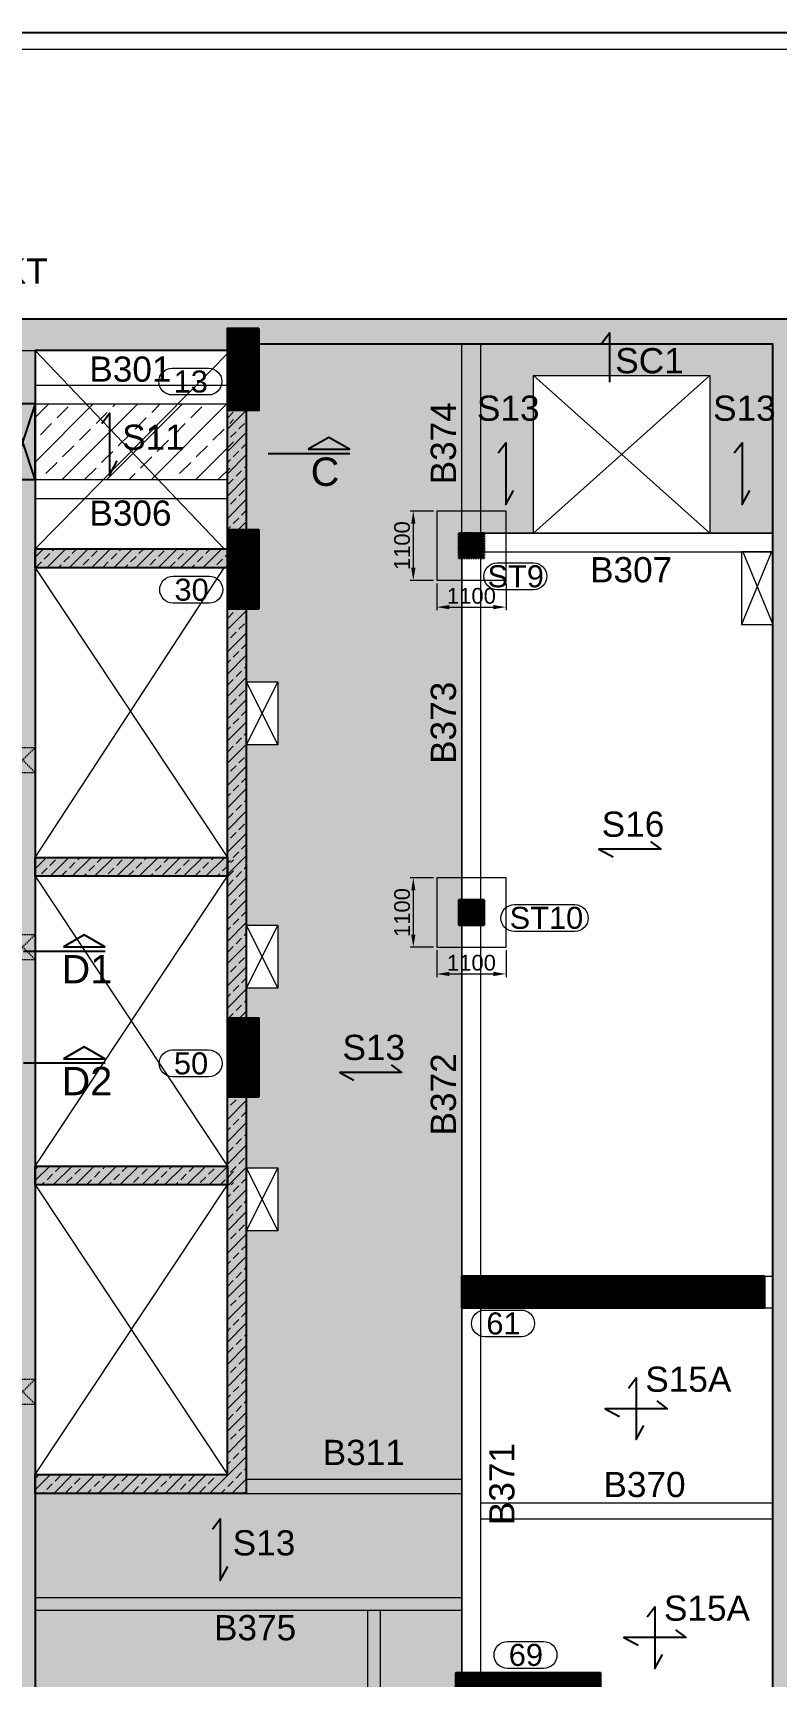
# Model space of a CAD drawing. Header units: millimetres. Extents: x -954 to 225541, y -300291 to -180647.
# Drawn here: x 115228 to 127027, y -220089 to -193996 of the extents above; entities that cross this region are included whole.
import ezdxf
from ezdxf.enums import TextEntityAlignment as Align

# ---------------------------------------------------------------- set-up
doc = ezdxf.new("R2010")
doc.units = ezdxf.units.MM
doc.header["$LTSCALE"] = 100
doc.header["$MEASUREMENT"] = 0
doc.header["$PDMODE"] = 3
doc.linetypes.add('HIDDEN', pattern=[0.375, 0.25, -0.125])
for name, color, linetype, lineweight in [('+4200MM SSL', 251, 'Continuous', 9), ('+5200 MM SSL', 250, 'Continuous', 9), ('BEAM', 191, 'Continuous', 20), ('BEAM NO (H)', 121, 'Continuous', 20), ('BEAM NO (V)', 121, 'Continuous', 20), ('COL HATCH', 67, 'Continuous', 25), ('colno', 11, 'Continuous', 15), ('COLUMN', 84, 'Continuous', 30), ('DIM', 8, 'Continuous', 13), ('FOOTING', 12, 'Continuous', 20), ('RET WALL', 31, 'Continuous', 30), ('RET WALL HATCH', 57, 'Continuous', 13), ('SLAB MARK', 241, 'Continuous', 25), ('SLAB NO', 52, 'Continuous', 25), ('STUB', 2, 'Continuous', 30), ('SUNK', 251, 'Continuous', 9), ('void', 45, 'Continuous', 18)]:
    doc.layers.add(name, color=color, linetype=linetype, lineweight=lineweight)
doc.layers.add('01_ALL FLOOR PLANS_190205$0$WD-CUTOUT BELOW', color=8, linetype='Continuous')
doc.layers.add('sec', color=2, linetype='Continuous')
doc.styles.add('ARIAL', font='arial.ttf')
doc.dimstyles.new('150', dxfattribs={"dimscale": 150, "dimtxt": 2.5, "dimasz": 2, "dimexe": 0.5, "dimexo": 0.5, "dimgap": 0.5, "dimtad": 1, "dimdec": 0, "dimzin": 3, "dimdsep": 46, "dimtxsty": 'ARIAL', "dimcen": 0, "dimdle": 1, "dimclrd": 256, "dimclre": 256, "dimclrt": 7, "dimadec": 0, "dimazin": 0, "dimtfac": 1, "dimtdec": 0, "dimtmove": 0, "dimatfit": 3, "dimfxl": 0, "dimtolj": 1, "dimtzin": 0, "dimlwd": -1, "dimlwe": -1, "dimarcsym": 0})
pattern_1 = [(45, (-98996.892, -734137.501), (-8.83883476, 8.83883476), [])]
pattern_2 = [(45, (180198, 657046.5), (-176.776695, 176.776695), []), (45, (180374.77, 657046.5), (-176.776695, 176.776695), [125, -62.5])]

# ---------------------------------------------------------------- blocks, each defined once
blk = doc.blocks.new('*D234')
at = {"layer": 'Defpoints', "color": 0, "transparency": 16777216}
for p in [(121640, -201589), (121267, -202689), (121640, -202689)]:
    blk.add_point(p, dxfattribs=at)
at = {"layer": 'DIM', "transparency": 16777216}
for p, q in [((121590, -201589), (121217, -201589)), ((121267, -201789), (121267, -202489)), ((121590, -202689), (121217, -202689))]:
    blk.add_line(p, q, dxfattribs=at)
for points in [[(121234, -201789), (121301, -201789), (121267, -201589)], [(121234, -202489), (121301, -202489), (121267, -202689)]]:
    blk.add_solid(points, dxfattribs=at)
at = {"layer": 'DIM', "color": 7, "transparency": 16777216, "insert": (121090, -202139), "char_height": 250, "attachment_point": 5, "rotation": 90, "style": 'ARIAL'}
blk.add_mtext('\\A1;1100', dxfattribs=at)
blk = doc.blocks.new('*D235')
at = {"layer": 'Defpoints', "color": 0, "transparency": 16777216}
for p in [(121640, -202689), (122740, -202689), (122740, -203114)]:
    blk.add_point(p, dxfattribs=at)
at = {"layer": 'DIM', "transparency": 16777216}
for p, q in [((121640, -202739), (121640, -203164)), ((122740, -202739), (122740, -203164)), ((121840, -203114), (122540, -203114))]:
    blk.add_line(p, q, dxfattribs=at)
for points in [[(121840, -203081), (121840, -203148), (121640, -203114)], [(122540, -203081), (122540, -203148), (122740, -203114)]]:
    blk.add_solid(points, dxfattribs=at)
at = {"layer": 'DIM', "color": 7, "transparency": 16777216, "insert": (122190, -202937), "char_height": 250, "attachment_point": 5, "style": 'ARIAL'}
blk.add_mtext('\\A1;1100', dxfattribs=at)
blk = doc.blocks.new('*D236')
at = {"layer": 'Defpoints', "color": 0, "transparency": 16777216}
for p in [(121640, -207414), (121267, -208514), (121640, -208514)]:
    blk.add_point(p, dxfattribs=at)
at = {"layer": 'DIM', "transparency": 16777216}
for p, q in [((121590, -207414), (121217, -207414)), ((121267, -207614), (121267, -208314)), ((121590, -208514), (121217, -208514))]:
    blk.add_line(p, q, dxfattribs=at)
for points in [[(121234, -207614), (121301, -207614), (121267, -207414)], [(121234, -208314), (121301, -208314), (121267, -208514)]]:
    blk.add_solid(points, dxfattribs=at)
at = {"layer": 'DIM', "color": 7, "transparency": 16777216, "insert": (121090, -207964), "char_height": 250, "attachment_point": 5, "rotation": 90, "style": 'ARIAL'}
blk.add_mtext('\\A1;1100', dxfattribs=at)
blk = doc.blocks.new('*D237')
at = {"layer": 'Defpoints', "color": 0, "transparency": 16777216}
for p in [(121640, -208514), (122740, -208514), (122740, -208939)]:
    blk.add_point(p, dxfattribs=at)
at = {"layer": 'DIM', "transparency": 16777216}
for p, q in [((121640, -208564), (121640, -208989)), ((122740, -208564), (122740, -208989)), ((121840, -208939), (122540, -208939))]:
    blk.add_line(p, q, dxfattribs=at)
for points in [[(121840, -208906), (121840, -208973), (121640, -208939)], [(122540, -208906), (122540, -208973), (122740, -208939)]]:
    blk.add_solid(points, dxfattribs=at)
at = {"layer": 'DIM', "color": 7, "transparency": 16777216, "insert": (122190, -208762), "char_height": 250, "attachment_point": 5, "style": 'ARIAL'}
blk.add_mtext('\\A1;1100', dxfattribs=at)

msp = doc.modelspace()

# ---------------------------------------------------------------- hatches: boundary and pattern name
at = {"layer": '+4200MM SSL'}
h = msp.add_hatch(dxfattribs=at)
h.set_pattern_fill('ANSI33', color=256, scale=2000, style=0)
h.paths.add_polyline_path([(115265.2, -199888.9), (118415.2, -199888.9), (118415.2, -201088.9), (115265.2, -201088.9)])
at = {"layer": '+5200 MM SSL', "lineweight": 13}
h = msp.add_hatch(dxfattribs=at)
h.set_pattern_fill('DOTS', color=5, scale=2000)
h.set_pattern_definition([(0, (-164400.5, -6e-10), (62.5, 125), [0, -125])])
h.paths.add_polyline_path([(122040.2, -202338.9), (121990.2, -202338.9), (121990.2, -201938.9), (123175.2, -201938.9), (123175.2, -199438.9), (125975.2, -199438.9), (125975.2, -201938.9), (126975.2, -201938.9), (126975.2, -198938.9), (118715.2, -198938.9), (118715.2, -199038.9), (118365.2, -199038.9), (118315.2, -199089.7), (118315.2, -202188.9), (115265.2, -202188.9), (115265.2, -199038.9), (96115.2, -199038.9), (96115.2, -198938.9), (84765.2, -198938.9), (84765.2, -203788.9), (86052.2, -203788.9), (86052.2, -205288.9), (84765.2, -205288.9), (84765.2, -207788.9), (86052.2, -207788.9), (86052.2, -209288.9), (84765.2, -209288.9), (84765.2, -211888.9), (86052.2, -211888.9), (86052.2, -213388.9), (84765.2, -213388.9), (84765.2, -229088.9), (88715.2, -229088.9), (88715.2, -230488.9), (91910.2, -230488.9), (91910.2, -230888.9), (91910.2, -233750.2), (92070.3, -234071.6), (94649.8, -232787.3), (96693, -236889.5), (100900.2, -234795), (103533.4, -240074.7), (110064.8, -236823), (109797.4, -236285.9), (110513.6, -235929.3), (110781, -236466.4), (116510.2, -233614.1), (116175.9, -232942.7), (118593, -231739.3), (118867.2, -233027.7), (119160.7, -232965.2), (118525.6, -229982.1), (122340.2, -229170.1), (122121.5, -228143.1), (123295.2, -227893.2), (124148.9, -231903.4), (124540.1, -231820.1), (124352.7, -230939.8), (126308.9, -230523.4), (126496.3, -231403.7), (126975.2, -231301.7), (126975.2, -225613.9), (126675.2, -225613.9), (126675.2, -225313.9), (126975.2, -225313.9), (126975.2, -225163.9), (122040.2, -225163.9), (122040.2, -222738.9), (121940.2, -222738.9), (121940.2, -220038.9), (122040.2, -220038.9)])
h.paths.add_polyline_path([(94035.2, -221063.9), (94835.2, -221063.9), (94835.2, -221413.9), (94035.2, -221413.9)], flags=16)
h.paths.add_polyline_path([(96115.2, -217638.9), (96115.2, -216138.9), (96515.2, -216138.9), (96515.2, -217638.9)], flags=16)
h.paths.add_polyline_path([(96115.2, -213938.9), (96115.2, -212738.9), (96515.2, -212738.9), (96515.2, -213938.9)], flags=16)
h.paths.add_polyline_path([(97965.2, -217638.9), (97965.2, -212583.9), (113278.2, -212583.9), (113278.2, -212138.9), (113578.2, -212138.9), (113578.2, -213638.9), (113278.2, -213638.9), (113278.2, -215138.9), (113578.2, -215138.9), (113578.2, -216638.9), (113278.2, -216638.9), (113278.2, -216258.9), (108128.2, -216258.9), (108128.2, -217638.9)], flags=16)
h.paths.add_polyline_path([(88515.2, -212638.9), (86515.2, -212638.9), (86515.2, -211638.9), (88515.2, -211638.9)], flags=16)
h.paths.add_polyline_path([(86352.2, -212838.9), (86052.2, -212838.9), (86052.2, -212438.9), (86352.2, -212438.9)], flags=16)
h.paths.add_polyline_path([(93840.2, -225588.9), (96115.2, -225588.9), (96115.2, -227738.9), (93840.2, -227738.9)], flags=16)
h.paths.add_polyline_path([(96515.2, -225588.9), (98790.2, -225588.9), (98790.2, -227738.9), (96515.2, -227738.9)], flags=16)
h.paths.add_polyline_path([(97965.2, -211188.9), (97965.2, -206183.9), (113278.2, -206183.9), (113278.2, -206688.9), (113578.2, -206688.9), (113578.2, -208188.9), (113278.2, -208188.9), (113278.2, -209688.9), (113578.2, -209688.9), (113578.2, -211188.9), (113278.2, -211188.9)], flags=16)
h.paths.add_polyline_path([(96115.2, -208438.9), (96115.2, -206938.9), (96515.2, -206938.9), (96515.2, -208438.9)], flags=16)
h.paths.add_polyline_path([(86352.2, -208738.9), (86052.2, -208738.9), (86052.2, -208338.9), (86352.2, -208338.9)], flags=16)
h.paths.add_polyline_path([(96515.2, -229088.9), (97715.2, -229088.9), (97715.2, -230288.9), (96515.2, -230288.9), (96515.2, -229888.9), (96115.2, -229888.9), (96115.2, -229488.9), (96515.2, -229488.9)], flags=16)
h.paths.add_polyline_path([(88515.2, -206238.9), (86515.2, -206238.9), (86515.2, -205238.9), (88515.2, -205238.9)], flags=16)
h.paths.add_polyline_path([(103905.2, -221063.9), (104705.2, -221063.9), (104705.2, -221413.9), (103905.2, -221413.9)], flags=16)
h.paths.add_polyline_path([(88515.2, -204838.9), (86515.2, -204838.9), (86515.2, -203838.9), (88515.2, -203838.9)], flags=16)
h.paths.add_polyline_path([(96115.2, -204788.9), (96115.2, -203288.9), (96515.2, -203288.9), (96515.2, -204788.9)], flags=16)
h.paths.add_polyline_path([(86352.2, -204738.9), (86052.2, -204738.9), (86052.2, -204338.9), (86352.2, -204338.9)], flags=16)
h.paths.add_polyline_path([(97965.2, -204788.9), (97965.2, -201788.9), (103776.7, -201788.9), (109542.7, -201788.9), (109542.7, -204788.9)], flags=16)
h.paths.add_polyline_path([(106315.2, -225588.9), (108590.2, -225588.9), (108590.2, -227738.9), (106315.2, -227738.9)], flags=16)
h.paths.add_polyline_path([(104715.2, -229088.9), (105015.2, -229088.9), (105015.2, -228788.9), (105415.2, -228788.9), (105415.2, -229088.9), (105915.2, -229088.9), (105915.2, -230288.9), (104715.2, -230288.9)], flags=16)
h.paths.add_polyline_path([(109215.2, -221063.9), (110015.2, -221063.9), (110015.2, -221413.9), (109215.2, -221413.9)], flags=16)
h.paths.add_polyline_path([(97815.2, -200888.9), (97815.2, -200288.9), (99315.2, -200288.9), (99315.2, -200888.9)], flags=16)
h.paths.add_polyline_path([(108515.2, -229088.9), (108815.2, -229088.9), (108815.2, -228788.9), (109215.2, -228788.9), (109215.2, -229088.9), (109715.2, -229088.9), (109715.2, -230288.9), (108515.2, -230288.9)], flags=16)
h.paths.add_polyline_path([(103915.2, -200888.9), (103915.2, -200288.9), (105415.2, -200288.9), (105415.2, -200888.9)], flags=16)
h.paths.add_polyline_path([(114065.2, -216073.9), (114065.2, -215073.9), (114865.2, -215073.9), (114865.2, -215373.9), (115265.2, -215373.9), (115265.2, -212288.9), (118315.2, -212288.9), (118315.2, -216888.4), (118315.5, -216888.9), (115265.2, -216888.9), (115265.2, -215773.9), (114865.2, -215773.9), (114865.2, -216073.9)], flags=16)
h.paths.add_polyline_path([(104047.3, -238310.9), (104136.8, -238266.3), (104181.3, -238355.8), (104091.8, -238400.4)], flags=16)
h.paths.add_polyline_path([(114065.2, -209013.9), (114065.2, -208013.9), (114865.2, -208013.9), (114865.2, -208313.9), (115265.2, -208313.9), (115265.2, -207388.9), (118315.2, -207388.9), (118315.2, -211988.9), (115265.2, -211988.9), (115265.2, -208713.9), (114865.2, -208713.9), (114865.2, -209013.9)], flags=16)
h.paths.add_polyline_path([(108815.2, -200888.9), (108815.2, -200288.9), (110315.2, -200288.9), (110315.2, -200888.9)], flags=16)
h.paths.add_polyline_path([(114065.2, -206288.9), (114065.2, -205288.9), (114865.2, -205288.9), (115265.2, -205343.9), (115265.2, -202488.9), (118315.2, -202488.9), (118315.2, -207088.9), (115265.2, -207088.9), (115265.2, -205743.9), (114865.2, -205743.9), (114865.2, -206288.9)], flags=16)
h.paths.add_polyline_path([(113278.2, -204638.9), (113278.2, -203138.9), (113578.2, -203138.9), (113578.2, -204638.9)], flags=16)
h.paths.add_polyline_path([(111665.2, -201808.9), (111665.2, -199808.9), (112665.2, -199808.9), (112665.2, -201808.9)], flags=16)
h.paths.add_polyline_path([(118615.2, -213018.9), (118615.2, -212018.9), (119115.2, -212018.9), (119115.2, -213018.9)], flags=16)
h.paths.add_polyline_path([(113865.2, -201808.9), (113865.2, -199808.9), (114865.2, -199808.9), (114865.2, -201808.9)], flags=16)
h.paths.add_polyline_path([(118615.2, -209163.9), (118615.2, -208163.9), (119115.2, -208163.9), (119115.2, -209163.9)], flags=16)
h.paths.add_polyline_path([(118307, -228955.1), (119480.7, -228705.3), (119636.9, -229438.8), (118463.2, -229688.7)], flags=16)
h.paths.add_polyline_path([(118615.2, -205298.9), (118615.2, -204298.9), (119115.2, -204298.9), (119115.2, -205298.9)], flags=16)
h.paths.add_polyline_path([(119627.4, -228674), (120654.4, -228455.4), (120810.6, -229189), (119783.6, -229407.6)], flags=16)
h.paths.add_polyline_path([(120801.1, -228424.2), (121828.1, -228205.6), (121984.3, -228939.1), (120957.3, -229157.7)], flags=16)
at = {"layer": 'COL HATCH'}
h = msp.add_hatch(dxfattribs=at)
h.set_pattern_fill('ANSI31', color=256, scale=100, style=0)
h.set_pattern_definition(pattern_1)
h.paths.add_polyline_path([(118815.2, -198688.9), (118315.2, -198688.9), (118315.2, -199988.9), (118815.2, -199988.9)])
h = msp.add_hatch(dxfattribs=at)
h.set_pattern_fill('ANSI31', color=256, scale=100, style=0)
h.set_pattern_definition(pattern_1)
h.paths.add_polyline_path([(118315.2, -201888.9), (118815.2, -201888.9), (118815.2, -203138.9), (118315.2, -203138.9)])
h = msp.add_hatch(dxfattribs=at)
h.set_pattern_fill('ANSI31', color=256, scale=100, style=0)
h.set_pattern_definition(pattern_1)
h.paths.add_polyline_path([(118315.2, -209638.9), (118815.2, -209638.9), (118815.2, -210888.9), (118315.2, -210888.9)])
h = msp.add_hatch(dxfattribs=at)
h.set_pattern_fill('ANSI31', color=256, scale=100, style=0)
h.set_pattern_definition(pattern_1)
h.paths.add_polyline_path([(126840.2, -213738.9), (126840.2, -214238.9), (122040.2, -214238.9), (122040.2, -213738.9)])
h = msp.add_hatch(dxfattribs=at)
h.set_pattern_fill('ANSI31', color=256, scale=100, style=0)
h.set_pattern_definition([(45, (-98896.892, -734137.501), (-8.83883476, 8.83883476), [])])
h.paths.add_polyline_path([(124240.2, -220538.9), (124240.2, -220038.9), (121940.2, -220038.9), (121940.2, -222738.9), (122440.2, -222738.9), (122440.2, -220538.9)])
at = {"layer": 'RET WALL HATCH'}
h = msp.add_hatch(dxfattribs=at)
h.set_pattern_fill('ANSI33', color=256, scale=1000, style=0)
h.set_pattern_definition(pattern_2)
h.paths.add_polyline_path([(114865.2, -211188.9), (96515.2, -211188.9), (96515.2, -205288.9), (114865.2, -205288.9)], flags=16)
h.paths.add_polyline_path([(114865.2, -204788.9), (96515.2, -204788.9), (96515.2, -199038.9), (114865.2, -199038.9)], flags=16)
h.paths.add_polyline_path([(114865.2, -211688.9), (114865.2, -217638.9), (96515.2, -217638.9), (96515.2, -211688.9)], flags=16)
h.paths.add_polyline_path([(114865.2, -218038.9), (114865.2, -230488.9), (106315.2, -230488.9), (106315.2, -218038.9)], flags=16)
h.paths.add_polyline_path([(105915.2, -218038.9), (105915.2, -230488.9), (96515.2, -230488.9), (96515.2, -218038.9)], flags=16)
h.paths.add_polyline_path([(96115.2, -211238.9), (84765.2, -211238.9), (84765.2, -211638.9), (96115.2, -211638.9), (96115.2, -217638.9), (84765.2, -217638.9), (84765.2, -218038.9), (96115.2, -218038.9), (96115.2, -230488.9), (84765.2, -230488.9), (84765.2, -198938.9), (96115.2, -198938.9), (96115.2, -204838.9), (84765.2, -204838.9), (84765.2, -205238.9), (96115.2, -205238.9)], flags=16)
h.paths.add_polyline_path([(100720.6, -235331.2), (103171.9, -240254.7), (99322.5, -242171.2), (96871.3, -237247.6)], flags=16)
h.paths.add_polyline_path([(94470.6, -233323.2), (96331.3, -237060.5), (98964.5, -242349.4), (88490.7, -247563.9), (83997.2, -238538.2), (92443.2, -234332.7)], flags=16)
h.paths.add_polyline_path([(84765.2, -205238.9), (84765.2, -204838.9), (86052.2, -204838.9), (86052.2, -205238.9)], flags=16)
h.paths.add_polyline_path([(96515.2, -201188.9), (96115.2, -201188.9), (96115.2, -199038.9), (96515.2, -199038.9)], flags=16)
h.paths.add_polyline_path([(96115.2, -230488.9), (96115.2, -229088.9), (96515.2, -229088.9), (96515.2, -230488.9)], flags=16)
h.paths.add_polyline_path([(106315.2, -229088.9), (106315.2, -230488.9), (105915.2, -230488.9), (105915.2, -229088.9)], flags=16)
h.paths.add_polyline_path([(94716.9, -233817.5), (95074.7, -233639.3), (94650.2, -232786.4), (83461.5, -238359.9), (88310.9, -248100.3), (100127.4, -242217.3), (99949.2, -241859.2), (99949.3, -241859.2), (100127.4, -242217.3), (116940, -233846.9), (127375.2, -231625.5), (127375.2, -198538.9), (84365.2, -198538.9), (84365.2, -230888.9), (98715.2, -230888.9), (98715.2, -230488.9), (101415.2, -230488.9), (101415.2, -230888.9), (115265.2, -230888.9), (115265.2, -199038.9), (118715.2, -199038.9), (118715.2, -198938.9), (126975.2, -198938.9), (126975.2, -231301.7), (116807.1, -233466.2), (103533.4, -240074.7), (100900.4, -234794.8), (96693, -236889.5), (96033, -235564), (95674.9, -235742.3), (95006.2, -234399.5), (95364.3, -234221.3), (95364.3, -234221.3), (95006.5, -234399.4)])
h = msp.add_hatch(dxfattribs=at)
h.set_pattern_fill('ANSI33', color=256, scale=1000, style=0)
h.set_pattern_definition([(45, (180148, 686382.5), (-176.776695, 176.776695), []), (45, (180324.77, 686382.5), (-176.776695, 176.776695), [125, -62.5])])
h.paths.add_polyline_path([(115265.2, -216888.9), (115265.2, -217188.9), (118615.2, -217188.9), (118615.2, -199038.9), (118315.2, -199038.9), (118315.2, -216888.9), (115265.2, -216888.9)])
h = msp.add_hatch(dxfattribs=at)
h.set_pattern_fill('ANSI33', color=256, scale=1000, style=0)
h.set_pattern_definition(pattern_2)
h.paths.add_polyline_path([(118415.2, -202188.9), (115265.2, -202188.9), (115265.2, -202488.9), (118415.2, -202488.9)])
h = msp.add_hatch(dxfattribs=at)
h.set_pattern_fill('ANSI33', color=256, scale=1000, style=0)
h.set_pattern_definition(pattern_2)
h.paths.add_polyline_path([(118415.2, -207088.9), (115265.2, -207088.9), (115265.2, -207388.9), (118415.2, -207388.9)])
h = msp.add_hatch(dxfattribs=at)
h.set_pattern_fill('ANSI33', color=256, scale=1000, style=0)
h.set_pattern_definition(pattern_2)
h.paths.add_polyline_path([(118415.2, -211988.9), (115265.2, -211988.9), (115265.2, -212288.9), (118415.2, -212288.9)])
at = {"layer": 'STUB', "lineweight": 15}
h = msp.add_hatch(dxfattribs=at)
h.set_pattern_fill('ANSI31', color=67, scale=100, style=0)
h.paths.add_polyline_path([(121990.2, -202338.9), (122390.2, -202338.9), (122390.2, -201938.9), (121990.2, -201938.9)])
h = msp.add_hatch(dxfattribs=at)
h.set_pattern_fill('ANSI31', color=67, scale=100, style=0)
h.set_pattern_definition([(45, (398590.988, 1226064.382), (-8.83883476, 8.83883476), [])])
h.paths.add_polyline_path([(121990.2, -208163.9), (122390.2, -208163.9), (122390.2, -207763.9), (121990.2, -207763.9)])

# ---------------------------------------------------------------- linework, layer by layer
at = {"layer": '+5200 MM SSL', "lineweight": 0}
msp.add_line((118315.2, -198877), (118315.2, -199083.4), dxfattribs=at)
at = {"layer": '+5200 MM SSL', "color": 5}
msp.add_lwpolyline([(96115.2, -199038.9), (118715.2, -199038.9), (118715.2, -198938.9), (126975.2, -198938.9), (126975.2, -201938.9), (121990.2, -201938.9), (121990.2, -202338.9), (122040.2, -202338.9), (122040.2, -220038.9), (121940.2, -220038.9), (121940.2, -222738.9), (122040.2, -222738.9), (122040.2, -225163.9), (126975.2, -225163.9), (126975.2, -231301.7), (116807.1, -233466.2), (103533.4, -240074.7)], dxfattribs=at)
at = {"color": 5}
msp.add_lwpolyline([(-953.5, -300291), (149541.8, -300291), (149541.8, -193995.9), (-953.5, -193995.9)], close=True, dxfattribs=at)
at = {"layer": '01_ALL FLOOR PLANS_190205$0$WD-CUTOUT BELOW'}
msp.add_lwpolyline([(115265.2, -199888.9), (114865.2, -199888.9), (114865.2, -201088.9), (115265.2, -201088.9)], close=True, dxfattribs=at)
for points in [[(115265.2, -199888.9), (114865.2, -201088.9)], [(115265.2, -201088.9), (114865.2, -199888.9)]]:
    msp.add_lwpolyline(points, dxfattribs=at)
at = {"layer": 'BEAM'}
for p, q in [((122040.2, -201938.9), (122040.2, -198938.9)), ((122340.2, -201938.9), (122340.2, -198938.9)), ((115265.2, -199588.9), (118315.2, -199588.9)), ((115265.2, -199888.9), (118315.2, -199888.9)), ((115265.2, -201088.9), (118315.2, -201088.9)), ((115265.2, -201388.9), (118315.2, -201388.9)), ((122390.2, -201938.9), (126975.2, -201938.9)), ((122040.2, -207763.9), (122040.2, -202338.9)), ((122340.2, -207763.9), (122340.2, -202338.9)), ((122390.2, -202238.9), (126975.2, -202238.9)), ((122040.2, -213738.9), (122040.2, -208163.9)), ((122340.2, -213738.9), (122340.2, -208163.9)), ((126840.2, -213738.9), (126975.2, -213738.9)), ((122040.2, -220038.9), (122040.2, -214238.9)), ((122340.2, -220038.9), (122340.2, -214238.9)), ((126840.2, -214238.9), (126975.2, -214238.9)), ((118615.2, -216958.9), (122040.2, -216958.9)), ((118615.2, -217188.9), (122040.2, -217188.9)), ((122340.2, -217338.9), (126975.2, -217338.9)), ((122340.2, -217588.9), (126975.2, -217588.9)), ((115265.2, -218838.9), (122040.2, -218838.9)), ((115265.2, -219038.9), (122040.2, -219038.9)), ((120538.7, -219038.9), (120538.7, -222438.9)), ((120738.7, -219038.9), (120738.7, -222438.9))]:
    msp.add_line(p, q, dxfattribs=at)
msp.add_lwpolyline([(114865.2, -199888.9), (115265.2, -199888.9), (115265.2, -201088.9), (114865.2, -201088.9)], close=True, dxfattribs=at)
at = {"layer": 'colno', "elevation": -1455.5}
for points in [[(117442.2, -199746, -1), (117442.2, -199318.6), (118014.7, -199318.6, -1), (118014.7, -199746)], [(117455.2, -203051.9, -1), (117455.2, -202624.5), (118027.7, -202624.5, -1), (118027.7, -203051.9)], [(117446.1, -210573.6, -1), (117446.1, -210146.2), (118018.7, -210146.2, -1), (118018.7, -210573.6)]]:
    msp.add_lwpolyline(points, format="xyb", close=True, dxfattribs=at)
at = {"layer": 'colno'}
for points in [[(122600.5, -202838.9, -1), (122600.5, -202411.5), (123173.1, -202411.5, -1), (123173.1, -202838.9)], [(122873.1, -208266.2, -1), (122873.1, -207838.8), (123830.1, -207838.8, -1), (123830.1, -208266.2)], [(122405.8, -214702.7, -1), (122405.8, -214275.3), (122978.4, -214275.3, -1), (122978.4, -214702.7)], [(122762.2, -219965.6, -1), (122762.2, -219538.2), (123334.7, -219538.2, -1), (123334.7, -219965.6)]]:
    msp.add_lwpolyline(points, format="xyb", close=True, dxfattribs=at)
at = {"layer": 'COLUMN'}
for points in [[(118815.2, -198688.9), (118315.2, -198688.9), (118315.2, -199988.9), (118815.2, -199988.9)], [(118315.2, -201888.9), (118815.2, -201888.9), (118815.2, -203138.9), (118315.2, -203138.9)], [(118315.2, -209638.9), (118815.2, -209638.9), (118815.2, -210888.9), (118315.2, -210888.9)], [(126840.2, -213738.9), (126840.2, -214238.9), (122040.2, -214238.9), (122040.2, -213738.9)], [(124240.2, -220538.9), (124240.2, -220038.9), (121940.2, -220038.9), (121940.2, -222738.9), (122440.2, -222738.9), (122440.2, -220538.9)]]:
    msp.add_lwpolyline(points, close=True, dxfattribs=at)
at = {"layer": 'FOOTING'}
for points in [[(121640.2, -202688.9), (122740.2, -202688.9), (122740.2, -201588.9), (121640.2, -201588.9)], [(121640.2, -208513.9), (122740.2, -208513.9), (122740.2, -207413.9), (121640.2, -207413.9)]]:
    msp.add_lwpolyline(points, close=True, dxfattribs=at)
at = {"layer": 'RET WALL', "lineweight": 25}
for points in [[(116807.1, -233466.2), (126975.2, -231301.7), (126975.2, -198938.9), (118665.2, -198938.9), (118665.2, -199038.9), (115265.2, -199038.9), (115265.2, -230888.9), (84365.2, -230888.9), (84365.2, -198538.9), (127375.2, -198538.9), (127375.2, -231625.5), (116940, -233846.9), (88310.9, -248100.3), (83461.5, -238359.9), (94650.2, -232786.4), (96693, -236889.5), (100900.4, -234794.8), (103533.4, -240074.7), (116807.1, -233466.2)], [(115265.2, -216888.9), (118315.2, -216888.9), (118315.2, -199038.9), (118615.2, -199038.9), (118615.2, -217188.9), (115265.2, -217188.9), (115265.2, -216888.9)]]:
    msp.add_lwpolyline(points, dxfattribs=at)
for points in [[(115265.2, -202188.9), (118315.2, -202188.9), (118315.2, -202488.9), (115265.2, -202488.9)], [(115265.2, -207088.9), (118315.2, -207088.9), (118315.2, -207388.9), (115265.2, -207388.9)], [(115265.2, -211988.9), (118315.2, -211988.9), (118315.2, -212288.9), (115265.2, -212288.9)]]:
    msp.add_lwpolyline(points, close=True, dxfattribs=at)
at = {"layer": 'sec', "linetype": 'Continuous'}
for p, q in [((118961.7, -200675.7), (120258.4, -200675.7)), ((115078.4, -208575), (116375.1, -208575)), ((115078.4, -210352), (116375.1, -210352))]:
    msp.add_line(p, q, dxfattribs=at)
for points in [[(119597.8, -200608.1), (120252.6, -200608.1), (119925.2, -200419), (119597.8, -200608.1)], [(115714.5, -208507.4), (116369.2, -208507.4), (116041.8, -208318.3), (115714.5, -208507.4)], [(115714.5, -210284.4), (116369.2, -210284.4), (116041.8, -210095.3), (115714.5, -210284.4)]]:
    msp.add_lwpolyline(points, dxfattribs=at)
at = {"layer": 'SLAB MARK', "elevation": 0}
for points in [[(124258.4, -198924.8), (124381.2, -198761.2), (124381.2, -199540.5)], [(116322.4, -200199.2), (116445.3, -200035.6), (116445.3, -201017.2), (116568.1, -200792.2)], [(125031.6, -206836.1), (125195.2, -206958.9), (124213.6, -206958.9), (124438.6, -207081.8)], [(120916.7, -210380.3), (121080.3, -210503.1), (120098.7, -210503.1), (120323.6, -210625.9)], [(118077.4, -217754.5), (118200.2, -217590.9), (118200.2, -218572.5), (118323, -218347.5)]]:
    msp.add_lwpolyline(points, dxfattribs=at)
at = {"layer": 'SLAB MARK'}
for points in [[(122614, -200667), (122736.8, -200503.4), (122736.8, -201485), (122859.6, -201260.1)], [(126363, -200667), (126485.8, -200503.4), (126485.8, -201485), (126608.6, -201260.1)], [(124683.2, -215514.8), (124806, -215351.2), (124806, -216332.8), (124928.8, -216107.8)], [(125133.2, -215719.2), (125296.8, -215842), (124315.2, -215842), (124540.2, -215964.8)], [(124978.9, -219149.8), (125101.7, -218986.2), (125101.7, -219967.8), (125224.5, -219742.8)], [(125428.9, -219354.2), (125592.5, -219477), (124610.9, -219477), (124835.8, -219599.8)]]:
    msp.add_lwpolyline(points, dxfattribs=at)
at = {"layer": 'STUB', "linetype": 'HIDDEN'}
msp.add_lwpolyline([(121990.2, -202338.9), (122390.2, -202338.9), (122390.2, -201938.9), (121990.2, -201938.9)], close=True, dxfattribs=at)
at = {"layer": 'STUB'}
msp.add_lwpolyline([(121990.2, -208163.9), (122390.2, -208163.9), (122390.2, -207763.9), (121990.2, -207763.9)], close=True, dxfattribs=at)
at = {"layer": 'SUNK', "color": 6}
msp.add_lwpolyline([(-687.4, -300024.9), (149275.6, -300024.9), (149275.6, -194262.1), (-687.4, -194262.1)], close=True, dxfattribs=at)
at = {"layer": 'void'}
for p, q in [((115265.2, -199038.9), (118265.2, -202188.9)), ((118365.2, -199038.9), (115265.2, -202188.9)), ((125975.2, -199438.9), (123175.2, -201938.9)), ((123175.2, -199438.9), (125975.2, -201938.9)), ((115265.2, -202488.9), (118315.2, -207088.9)), ((115265.2, -207088.9), (118265.2, -202488.9)), ((115265.2, -207388.9), (118315.2, -211988.9)), ((115265.2, -211988.9), (118315.2, -207388.9)), ((115265.2, -212288.9), (118315.2, -216888.4)), ((115265.2, -216888.9), (118315.2, -212288.9))]:
    msp.add_line(p, q, dxfattribs=at)
at = {"layer": 'void', "color": 8, "linetype": 'HIDDEN', "lineweight": 9}
for p, q in [((114865.2, -205343.9), (115265.2, -205743.9)), ((114865.2, -205743.9), (115265.2, -205343.9)), ((114865.2, -208313.9), (115265.2, -208713.9)), ((114865.2, -208713.9), (115265.2, -208313.9)), ((114865.2, -215373.9), (115265.2, -215773.9)), ((114865.2, -215773.9), (115265.2, -215373.9))]:
    msp.add_line(p, q, dxfattribs=at)
at = {"layer": 'void'}
for points in [[(115265.2, -199038.9), (118315.2, -199038.9), (118315.2, -202188.9), (115265.2, -202188.9)], [(125975.2, -199438.9), (125975.2, -201938.9), (123175.2, -201938.9), (123175.2, -199438.9)], [(126475.2, -202238.9), (126475.2, -203388.9), (126975.2, -203388.9), (126975.2, -202238.9)], [(115265.2, -202488.9), (118315.2, -202488.9), (118315.2, -207088.9), (115265.2, -207088.9)], [(118615.2, -204298.9), (119115.2, -204298.9), (119115.2, -205298.9), (118615.2, -205298.9)], [(115265.2, -207388.9), (118315.2, -207388.9), (118315.2, -211988.9), (115265.2, -211988.9)], [(118615.2, -208163.9), (119115.2, -208163.9), (119115.2, -209163.9), (118615.2, -209163.9)], [(118615.2, -212018.9), (119115.2, -212018.9), (119115.2, -213018.9), (118615.2, -213018.9)], [(115265.2, -212288.9), (118315.2, -212288.9), (118315.2, -216888.9), (115265.2, -216888.9)]]:
    msp.add_lwpolyline(points, close=True, dxfattribs=at)
for points in [[(126954.3, -202238.9), (126475.2, -203388.9)], [(126496, -202238.9), (126975.2, -203388.9)], [(119115.2, -204298.9), (118615.2, -205298.9)], [(118615.2, -204298.9), (119115.2, -205298.9)], [(119115.2, -208163.9), (118615.2, -209163.9)], [(118615.2, -208163.9), (119115.2, -209163.9)], [(119115.2, -212018.9), (118615.2, -213018.9)], [(118615.2, -212018.9), (119115.2, -213018.9)]]:
    msp.add_lwpolyline(points, dxfattribs=at)
at = {"layer": 'void', "color": 8, "linetype": 'HIDDEN', "lineweight": 9}
for points in [[(114865.2, -205343.9), (115265.2, -205343.9), (115265.2, -205743.9), (114865.2, -205743.9)], [(114865.2, -208313.9), (115265.2, -208313.9), (115265.2, -208713.9), (114865.2, -208713.9)], [(114865.2, -215373.9), (115265.2, -215373.9), (115265.2, -215773.9), (114865.2, -215773.9)]]:
    msp.add_lwpolyline(points, close=True, dxfattribs=at)

# ---------------------------------------------------------------- texts
at = {"layer": 'BEAM NO (H)', "style": 'ARIAL'}
for s, p in [('PBKT', (114733.9, -197777.4, 0)), ('B301', (116776.4, -199334.8)), ('B306', (116776.4, -201621.6)), ('B307', (124725.3, -202520.3, 0)), ('B311', (120480.6, -216536.6, 0)), ('B370', (124937.6, -217045.6, 0)), ('B375', (118755.6, -219319.6, 0))]:
    msp.add_text(s, height=400, dxfattribs=at).set_placement(p, align=Align.MIDDLE_CENTER)
at = {"layer": 'BEAM NO (V)', "style": 'ARIAL'}
for s, p in [('B374', (121743.8, -200512.5, 0)), ('B373', (121743.8, -204952, 0)), ('B372', (121743.8, -210852, 0)), ('B371', (122672.4, -217039.5, 0))]:
    msp.add_text(s, height=400, rotation=90, dxfattribs=at).set_placement(p, align=Align.MIDDLE_CENTER)
at = {"layer": 'colno', "style": 'ARIAL'}
for s, p in [('13', (117734.7, -199531.8, -11644)), ('ST9', (122893, -202624.7, -10188.5)), ('30', (117747.7, -202837.7, -11644)), ('ST10', (123380.3, -208048.1, -10188.5)), ('50', (117738.7, -210359.4, -11644)), ('61', (122698.4, -214488.5, -10188.5)), ('69', (123054.7, -219751.4, -10188.5))]:
    msp.add_text(s, height=350, dxfattribs=at).set_placement(p, align=Align.MIDDLE_CENTER)
at = {"layer": 'sec', "linetype": 'Continuous', "style": 'ARIAL'}
for s, p in [('C', (119639, -201188.9)), ('D1', (115684.4, -209088.2)), ('D2', (115684.4, -210865.2))]:
    msp.add_text(s, height=450, dxfattribs=at).set_placement(p)
at = {"layer": 'SLAB NO', "style": 'ARIAL'}
for s, p in [('SC1', (124473.3, -199401.1)), ('S13', (122277.6, -200155.3, 0)), ('S13', (126026.6, -200155.3, 0)), ('S11', (116645.1, -200616.7)), ('S16', (124258, -206761.2)), ('S13', (120143.1, -210305.3)), ('S15A', (124950.6, -215574.2, 0)), ('S13', (118400, -218172)), ('S15A', (125246.2, -219209.2, 0))]:
    msp.add_text(s, height=400, dxfattribs=at).set_placement(p)

# ---------------------------------------------------------------- dimensions: what is measured, and where the dimension line sits
at = {"layer": 'DIM'}
for base, p1, p2, picture, middle in [((121267.2, -202688.9), (121640.2, -201588.9), (121640.2, -202688.9), '*D234', (121089.5, -202138.9)), ((121267.2, -208513.9), (121640.2, -207413.9), (121640.2, -208513.9), '*D236', (121089.5, -207963.9))]:
    dim = msp.add_linear_dim(base=base, p1=p1, p2=p2, angle=90, dimstyle='150', override={"dimscale": 100}, dxfattribs=at)
    dim.commit()
    dim.dimension.update_dxf_attribs({"geometry": picture, "text_midpoint": middle})
for base, p1, p2, picture, middle in [((122740.2, -203114.2), (121640.2, -202688.9), (122740.2, -202688.9), '*D235', (122190.2, -202936.5)), ((122740.2, -208939.2), (121640.2, -208513.9), (122740.2, -208513.9), '*D237', (122190.2, -208761.5))]:
    dim = msp.add_linear_dim(base=base, p1=p1, p2=p2, dimstyle='150', override={"dimscale": 100}, dxfattribs=at)
    dim.commit()
    dim.dimension.update_dxf_attribs({"geometry": picture, "text_midpoint": middle})

doc.saveas('drawing.dxf')
